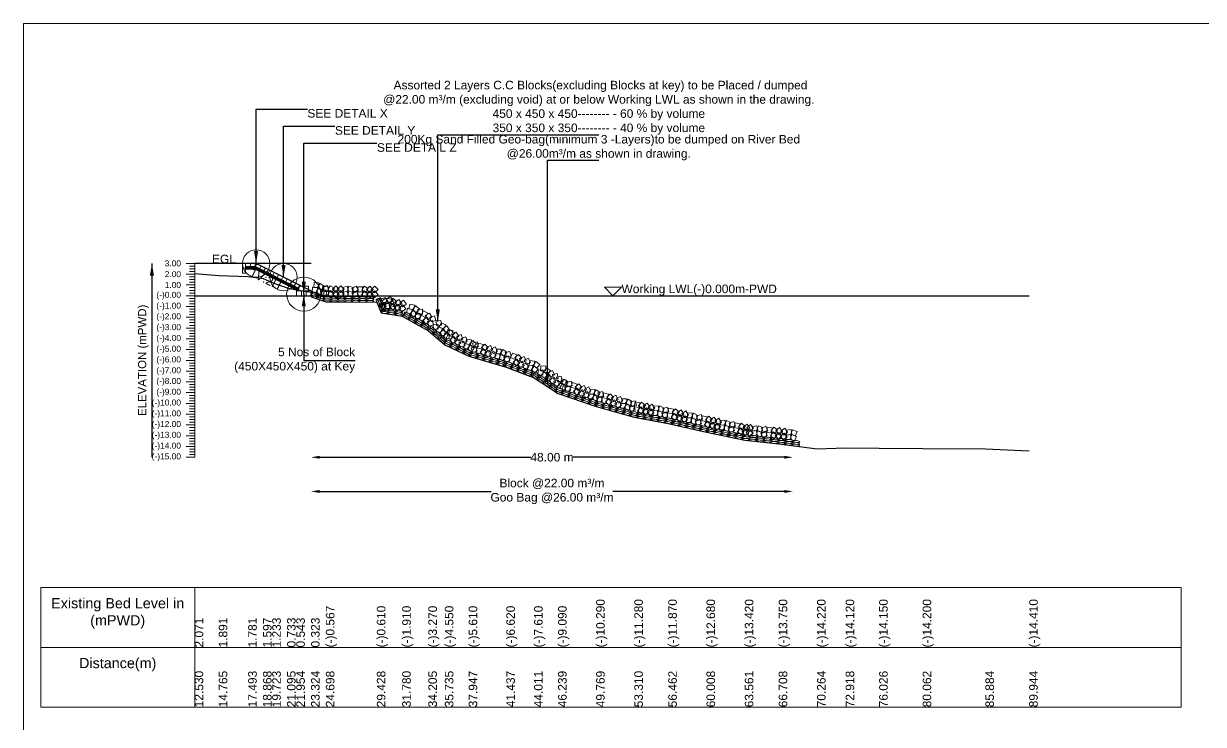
# Model space of a CAD drawing. Header units: inches. Extents: x 66615 to 414904, y -29123 to 90068.
# Drawn here: x 309561 to 316456, y 28355 to 32455 of the extents above; entities that cross this region are included whole.
import ezdxf

# ---------------------------------------------------------------- set-up
doc = ezdxf.new("R2010")
doc.units = ezdxf.units.IN
doc.header["$LTSCALE"] = 7
doc.header["$MEASUREMENT"] = 0
doc.header["$PDMODE"] = 3
for name, color, linetype, lineweight in [('Cross section Data Border', 7, 'Continuous', 9), ('Cross Section Labels', 7, 'Continuous', 9), ('Existing_Bed_Level for Xsection', 7, 'Continuous', 25), ('Long Section Labels', 7, 'Continuous', 9)]:
    doc.layers.add(name, color=color, linetype=linetype, lineweight=lineweight)
doc.styles.get("Standard").update_dxf_attribs({"font": 'arial.ttf'})
doc.dimstyles.new('Appron Lebeling Style', dxfattribs={"dimtxt": 50, "dimasz": 50, "dimexe": 0.18, "dimexo": 0.0625, "dimgap": 0.09, "dimtad": 0, "dimtih": 1, "dimtoh": 1, "dimdec": 4, "dimzin": 0, "dimdsep": 46, "dimtxsty": 'Standard', "dimcen": 0.09, "dimse1": 1, "dimse2": 1, "dimadec": 0, "dimazin": 0, "dimtfac": 1, "dimtdec": 4, "dimtofl": 0, "dimtmove": 0, "dimatfit": 3, "dimfxl": 1, "dimtolj": 1, "dimtzin": 0, "dimarcsym": 0})
doc.dimstyles.get("Standard").update_dxf_attribs({"dimtxt": 0.18, "dimasz": 0.18, "dimexe": 0.18, "dimexo": 0.0625, "dimgap": 0.09, "dimtad": 0, "dimtih": 1, "dimtoh": 1, "dimdec": 4, "dimzin": 0, "dimdsep": 46, "dimtxsty": 'Standard', "dimcen": 0.09, "dimadec": 0, "dimazin": 0, "dimtfac": 1, "dimtdec": 4, "dimtofl": 0, "dimtmove": 0, "dimatfit": 3, "dimfxl": 1, "dimtolj": 1, "dimtzin": 0, "dimarcsym": 0})

# ---------------------------------------------------------------- blocks, each defined once
blk = doc.blocks.new('*D23')
at = {"layer": 'Cross Section Labels', "color": 0, "lineweight": -2, "transparency": 16777216}
for p, q in [((311290.9, 29917.7), (312525.7, 29917.7)), ((314007.6, 29917.7), (312772.8, 29917.7))]:
    blk.add_line(p, q, dxfattribs=at)
at = {"layer": 'Cross Section Labels', "color": 0, "transparency": 16777216}
for points in [[(311290.9, 29926), (311290.9, 29909.4), (311240.9, 29917.7)], [(314007.6, 29926), (314007.6, 29909.4), (314057.6, 29917.7)]]:
    blk.add_solid(points, dxfattribs=at)
at = {"layer": 'Defpoints', "color": 0, "transparency": 16777216}
for p in [(311240.9, 30862.7), (314057.6, 29985.4), (314057.6, 29917.7)]:
    blk.add_point(p, dxfattribs=at)
at = {"layer": 'Cross Section Labels', "color": 0, "transparency": 16777216, "insert": (312649.2, 29917.7), "char_height": 50, "attachment_point": 5}
blk.add_mtext('\\A1;48.00 m', dxfattribs=at)
blk = doc.blocks.new('*D24')
at = {"layer": 'Cross Section Labels', "color": 0, "lineweight": -2, "transparency": 16777216}
for p, q in [((311290.9, 29717.7), (312293.6, 29717.7)), ((314007.6, 29717.7), (313004.9, 29717.7))]:
    blk.add_line(p, q, dxfattribs=at)
at = {"layer": 'Cross Section Labels', "color": 0, "transparency": 16777216}
for points in [[(311290.9, 29726), (311290.9, 29709.4), (311240.9, 29717.7)], [(314007.6, 29726), (314007.6, 29709.4), (314057.6, 29717.7)]]:
    blk.add_solid(points, dxfattribs=at)
at = {"layer": 'Defpoints', "color": 0, "transparency": 16777216}
for p in [(311240.9, 30862.7), (314057.6, 29985.4), (314057.6, 29717.7)]:
    blk.add_point(p, dxfattribs=at)
at = {"layer": 'Cross Section Labels', "color": 0, "transparency": 16777216, "insert": (312649.2, 29717.7), "char_height": 50, "attachment_point": 5}
blk.add_mtext('\\A1;Block @22.00 m³/m ^JGoo Bag @26.00 m³/m ', dxfattribs=at)

msp = doc.modelspace()

# ---------------------------------------------------------------- linework, layer by layer
at = {"layer": 'Cross section Data Border'}
msp.add_lwpolyline([(309660.9187, 29154.87399), (316325.30645, 29154.87399), (316325.30645, 28454.87399), (309660.9187, 28454.87399)], close=True, dxfattribs=at)
for points in [[(310560.9187, 29154.87399), (310560.9187, 28454.87399)], [(309660.9187, 28804.87399), (316325.30645, 28804.87399)]]:
    msp.add_lwpolyline(points, dxfattribs=at)
at = {"layer": 'Cross Section Labels'}
for points in [[(309560.9187, 32454.87399), (319560.9187, 32454.87399), (319560.9187, 25383.87399), (309560.9187, 25383.87399)], [(313005.33084, 30862.70399), (313055.33084, 30912.70399), (312955.33084, 30912.70399)]]:
    msp.add_lwpolyline(points, close=True, dxfattribs=at)
for centre, radius in [((310919.63084, 31051.70399), 80), ((311080.28084, 30971.37899), 80), ((311198.40584, 30872.15399), 100)]:
    msp.add_circle(centre, radius, dxfattribs=at)
at = {"layer": 'Existing_Bed_Level for Xsection'}
for points in [[(311240.93084, 31051.70399), (310560.9187, 31051.70399)], [(311297.63084, 30862.70399), (310923.62149, 31049.70867), (310919.63084, 31051.70399), (310915.16916, 31051.70399), (310858.46916, 31051.70399)], [(310858.46916, 31032.80399), (310915.16916, 31032.80399), (311170.05584, 30905.36065)], [(310560.9187, 30993.17699), (310701.71482, 30981.83699), (310873.58087, 30974.90699), (310960.21258, 30963.31499), (311014.08519, 30940.38299), (311100.51742, 30908.88299), (311154.66436, 30896.91299), (311240.93084, 30883.05299), (311240.93084, 30855.96299), (311327.51618, 30826.98299), (311625.48727, 30824.27399), (311651.00163, 30761.90399), (311773.70228, 30742.37399), (311926.46252, 30656.69399), (312022.84458, 30576.05399), (312162.21287, 30509.27399), (312382.04298, 30445.64399), (312544.24678, 30383.27399), (312684.55722, 30290.03399), (312907.00748, 30214.43399), (313130.0869, 30152.06399), (313328.6607, 30114.89399), (313552.05593, 30063.86399), (313775.8736, 30017.24399), (313974.15514, 29996.45399), (314198.14965, 29966.84399), (314365.34996, 29973.14399), (314561.18857, 29971.25399), (314815.46693, 29968.10399), (315182.20042, 29966.84399), (315438.02988, 29954.87399)], [(310858.46916, 31026.50399), (310913.68193, 31026.50399), (311170.05584, 30898.31704)], [(310858.46916, 31020.20399), (310912.1947, 31020.20399), (311170.05584, 30891.27342)], [(310560.9187, 30862.70399), (315438.02988, 30862.70399)]]:
    msp.add_lwpolyline(points, dxfattribs=at)
at = {"layer": 'Long Section Labels'}
for points in [[(310560.9187, 31051.70399), (310510.9187, 31051.70399)], [(310560.9187, 31035.95399), (310530.9187, 31035.95399)], [(310560.9187, 29917.70399), (310560.9187, 29980.70399), (310560.9187, 30043.70399), (310560.9187, 30106.70399), (310560.9187, 30169.70399), (310560.9187, 30232.70399), (310560.9187, 30295.70399), (310560.9187, 30358.70399), (310560.9187, 30421.70399), (310560.9187, 30484.70399), (310560.9187, 30547.70399), (310560.9187, 30610.70399), (310560.9187, 30673.70399), (310560.9187, 30736.70399), (310560.9187, 30799.70399), (310560.9187, 30862.70399), (310560.9187, 30925.70399), (310560.9187, 30988.70399), (310560.9187, 31051.70399)], [(310560.9187, 30988.70399), (310510.9187, 30988.70399)], [(310560.9187, 31020.20399), (310530.9187, 31020.20399)], [(310560.9187, 31004.45399), (310530.9187, 31004.45399)], [(310560.9187, 30972.95399), (310530.9187, 30972.95399)], [(310560.9187, 30925.70399), (310510.9187, 30925.70399)], [(310560.9187, 30957.20399), (310530.9187, 30957.20399)], [(310560.9187, 30941.45399), (310530.9187, 30941.45399)], [(310560.9187, 30909.95399), (310530.9187, 30909.95399)], [(310560.9187, 30894.20399), (310530.9187, 30894.20399)], [(310560.9187, 30862.70399), (310510.9187, 30862.70399)], [(310560.9187, 30878.45399), (310530.9187, 30878.45399)], [(310560.9187, 30846.95399), (310530.9187, 30846.95399)], [(310560.9187, 30831.20399), (310530.9187, 30831.20399)], [(310560.9187, 30799.70399), (310510.9187, 30799.70399)], [(310560.9187, 30815.45399), (310530.9187, 30815.45399)], [(310560.9187, 30783.95399), (310530.9187, 30783.95399)], [(310560.9187, 30768.20399), (310530.9187, 30768.20399)], [(310560.9187, 30736.70399), (310510.9187, 30736.70399)], [(310560.9187, 30752.45399), (310530.9187, 30752.45399)], [(310560.9187, 30720.95399), (310530.9187, 30720.95399)], [(310560.9187, 30705.20399), (310530.9187, 30705.20399)], [(310560.9187, 30689.45399), (310530.9187, 30689.45399)], [(310560.9187, 30673.70399), (310510.9187, 30673.70399)], [(310560.9187, 30657.95399), (310530.9187, 30657.95399)], [(310560.9187, 30642.20399), (310530.9187, 30642.20399)], [(310560.9187, 30626.45399), (310530.9187, 30626.45399)], [(310560.9187, 30610.70399), (310510.9187, 30610.70399)], [(310560.9187, 30547.70399), (310510.9187, 30547.70399)], [(310560.9187, 30594.95399), (310530.9187, 30594.95399)], [(310560.9187, 30579.20399), (310530.9187, 30579.20399)], [(310560.9187, 30563.45399), (310530.9187, 30563.45399)], [(310560.9187, 30484.70399), (310510.9187, 30484.70399)], [(310560.9187, 30531.95399), (310530.9187, 30531.95399)], [(310560.9187, 30516.20399), (310530.9187, 30516.20399)], [(310560.9187, 30500.45399), (310530.9187, 30500.45399)], [(310560.9187, 30421.70399), (310510.9187, 30421.70399)], [(310560.9187, 30468.95399), (310530.9187, 30468.95399)], [(310560.9187, 30453.20399), (310530.9187, 30453.20399)], [(310560.9187, 30437.45399), (310530.9187, 30437.45399)], [(310560.9187, 30358.70399), (310510.9187, 30358.70399)], [(310560.9187, 30405.95399), (310530.9187, 30405.95399)], [(310560.9187, 30390.20399), (310530.9187, 30390.20399)], [(310560.9187, 30374.45399), (310530.9187, 30374.45399)], [(310560.9187, 30342.95399), (310530.9187, 30342.95399)], [(310560.9187, 30295.70399), (310510.9187, 30295.70399)], [(310560.9187, 30327.20399), (310530.9187, 30327.20399)], [(310560.9187, 30311.45399), (310530.9187, 30311.45399)], [(310560.9187, 30279.95399), (310530.9187, 30279.95399)], [(310560.9187, 30232.70399), (310510.9187, 30232.70399)], [(310560.9187, 30264.20399), (310530.9187, 30264.20399)], [(310560.9187, 30248.45399), (310530.9187, 30248.45399)], [(310560.9187, 30216.95399), (310530.9187, 30216.95399)], [(310560.9187, 30169.70399), (310510.9187, 30169.70399)], [(310560.9187, 30201.20399), (310530.9187, 30201.20399)], [(310560.9187, 30185.45399), (310530.9187, 30185.45399)], [(310560.9187, 30153.95399), (310530.9187, 30153.95399)], [(310560.9187, 30138.20399), (310530.9187, 30138.20399)], [(310560.9187, 30106.70399), (310510.9187, 30106.70399)], [(310560.9187, 30122.45399), (310530.9187, 30122.45399)], [(310560.9187, 30090.95399), (310530.9187, 30090.95399)], [(310560.9187, 30075.20399), (310530.9187, 30075.20399)], [(310560.9187, 30043.70399), (310510.9187, 30043.70399)], [(310560.9187, 30059.45399), (310530.9187, 30059.45399)], [(310560.9187, 30027.95399), (310530.9187, 30027.95399)], [(310560.9187, 30012.20399), (310530.9187, 30012.20399)], [(310560.9187, 29996.45399), (310530.9187, 29996.45399)], [(310560.9187, 29980.70399), (310510.9187, 29980.70399)], [(310560.9187, 29964.95399), (310530.9187, 29964.95399)], [(310560.9187, 29949.20399), (310530.9187, 29949.20399)], [(310560.9187, 29933.45399), (310530.9187, 29933.45399)], [(310560.9187, 29917.70399), (310510.9187, 29917.70399)]]:
    msp.add_lwpolyline(points, dxfattribs=at)
for points in [[(310858.46916, 31051.70399), (310839.56916, 31051.70399), (310839.56916, 31023.35399), (310858.46916, 31023.35399)], [(310886.81916, 31051.70399), (310858.46916, 31051.70399), (310858.46916, 31032.80399), (310886.81916, 31032.80399)], [(310915.16916, 31051.70399), (310886.81916, 31051.70399), (310886.81916, 31032.80399), (310915.16916, 31032.80399)], [(310948.9785, 31037.03016), (310923.62149, 31049.70867), (310915.16916, 31032.80399), (310940.52617, 31020.12549)], [(310974.33551, 31024.35166), (310948.9785, 31037.03016), (310940.52617, 31020.12549), (310965.88318, 31007.44698)], [(310858.46916, 31023.35399), (310839.56916, 31023.35399), (310839.56916, 30995.00399), (310858.46916, 30995.00399)], [(310999.69252, 31011.67315), (310974.33551, 31024.35166), (310965.88318, 31007.44698), (310991.24019, 30994.76848)], [(311025.04954, 30998.99465), (310999.69252, 31011.67315), (310991.24019, 30994.76848), (311016.5972, 30982.08997)], [(311050.40655, 30986.31614), (311025.04954, 30998.99465), (311016.5972, 30982.08997), (311041.95421, 30969.41147)], [(311075.76356, 30973.63763), (311050.40655, 30986.31614), (311041.95421, 30969.41147), (311067.31122, 30956.73296)], [(311101.12057, 30960.95913), (311075.76356, 30973.63763), (311067.31122, 30956.73296), (311092.66823, 30944.05446)], [(311126.47758, 30948.28062), (311101.12057, 30960.95913), (311092.66823, 30944.05446), (311118.02524, 30931.37595)], [(311151.83459, 30935.60212), (311126.47758, 30948.28062), (311118.02524, 30931.37595), (311143.38225, 30918.69744)], [(311177.1916, 30922.92361), (311151.83459, 30935.60212), (311143.38225, 30918.69744), (311168.73926, 30906.01894)], [(311184.23084, 30891.05399), (311155.88084, 30891.05399), (311155.88084, 30862.70399), (311184.23084, 30862.70399)], [(311198.40584, 30919.40399), (311170.05584, 30919.40399), (311170.05584, 30891.05399), (311198.40584, 30891.05399)], [(311212.58084, 30891.05399), (311184.23084, 30891.05399), (311184.23084, 30862.70399), (311212.58084, 30862.70399)], [(311226.75584, 30919.40399), (311198.40584, 30919.40399), (311198.40584, 30891.05399), (311226.75584, 30891.05399)], [(311240.93084, 30891.05399), (311212.58084, 30891.05399), (311212.58084, 30862.70399), (311240.93084, 30862.70399)], [(311277.68983, 30910.79907), (311249.39252, 30912.52675), (311247.66484, 30884.22944), (311275.96215, 30882.50176)], [(311286.68791, 30937.68321), (311258.3906, 30939.41089), (311256.66292, 30911.11358), (311284.96023, 30909.3859)], [(311309.20668, 30892.50703), (311285.57061, 30908.16138), (311269.91626, 30884.52531), (311293.55233, 30868.87096)], [(311318.20477, 30919.39117), (311294.5687, 30935.04552), (311278.91435, 30911.40945), (311302.55042, 30895.7551)], [(311327.52156, 30896.2269), (311299.7368, 30890.59404), (311305.36966, 30862.80927), (311333.15443, 30868.44213)], [(311336.51965, 30923.11104), (311308.73488, 30917.47818), (311314.36774, 30889.69341), (311342.15251, 30895.32627)], [(311343.67569, 30915.66975), (311315.32686, 30915.92748), (311315.06913, 30887.57866), (311343.41796, 30887.32092)], [(311376.87028, 30878.04142), (311352.43973, 30892.42442), (311338.05673, 30867.99386), (311362.48729, 30853.61087)], [(311377.12801, 30906.39025), (311352.69746, 30920.77324), (311338.31447, 30896.34269), (311362.74502, 30881.9597)], [(311386.00256, 30892.80548), (311365.76676, 30872.95013), (311385.62211, 30852.71433), (311405.85791, 30872.56968)], [(311386.2603, 30921.15431), (311366.02449, 30901.29896), (311385.87984, 30881.06316), (311406.11564, 30900.91851)], [(311434.20688, 30872.32791), (311414.33543, 30892.5479), (311394.11545, 30872.67644), (311413.9869, 30852.45646)], [(311434.46462, 30900.67674), (311414.59316, 30920.89672), (311394.37318, 30901.02527), (311414.24463, 30880.80528)], [(311452.94491, 30917.86423), (311425.49677, 30910.77046), (311432.59054, 30883.32231), (311460.03869, 30890.41608)], [(311488.5697, 30910.19703), (311461.25506, 30917.78868), (311453.66341, 30890.47404), (311480.97805, 30882.8824)], [(311504.58345, 30891.0412), (311479.89542, 30877.10477), (311493.83185, 30852.41675), (311518.51988, 30866.35318)], [(311504.84118, 30919.39003), (311480.15316, 30905.4536), (311494.08959, 30880.76558), (311518.77761, 30894.70201)], [(311542.11749, 30913.86562), (311513.76866, 30914.12335), (311513.51093, 30885.77452), (311541.85976, 30885.51679)], [(311575.56981, 30904.58612), (311551.13926, 30918.96911), (311536.75627, 30894.53856), (311561.18682, 30880.15557)], [(311584.44436, 30891.00135), (311564.20856, 30871.146), (311584.06391, 30850.9102), (311604.29971, 30870.76555)], [(311584.70209, 30919.35018), (311564.46629, 30899.49483), (311584.32164, 30879.25903), (311604.55744, 30899.11438)], [(311632.90642, 30898.87261), (311613.03496, 30919.09259), (311592.81498, 30899.22114), (311612.68643, 30879.00115)], [(311343.41796, 30887.32092), (311315.06913, 30887.57866), (311314.8114, 30859.22983), (311343.16023, 30858.97209)], [(311452.68718, 30889.5154), (311425.23903, 30882.42163), (311432.3328, 30854.97348), (311459.78095, 30862.06725)], [(311488.31196, 30881.8482), (311460.99733, 30889.43985), (311453.40568, 30862.12521), (311480.72032, 30854.53357)], [(311541.85976, 30885.51679), (311513.51093, 30885.77452), (311513.2532, 30857.4257), (311541.60203, 30857.16796)], [(311575.31208, 30876.23729), (311550.88153, 30890.62028), (311536.49853, 30866.18973), (311560.92909, 30851.80674)], [(311632.64868, 30870.52378), (311612.77723, 30890.74376), (311592.55724, 30870.87231), (311612.4287, 30850.65232)], [(311670.76194, 30825.25068), (311644.28111, 30815.12703), (311654.40476, 30788.6462), (311680.88559, 30798.76985)], [(311675.21825, 30853.24825), (311648.73742, 30843.1246), (311658.86107, 30816.64377), (311685.3419, 30826.76742)], [(311693.90482, 30825.18225), (311676.74079, 30847.74591), (311654.17713, 30830.58188), (311671.34116, 30808.01822)], [(311711.26417, 30842.26032), (311683.2666, 30846.71664), (311678.81029, 30818.71907), (311706.80786, 30814.26276)], [(311720.14417, 30835.91626), (311702.98014, 30858.47992), (311680.41648, 30841.31589), (311697.58051, 30818.75224)], [(311726.8621, 30800.10034), (311723.29073, 30828.22449), (311695.16658, 30824.65312), (311698.73795, 30796.52897)], [(311742.9718, 30828.12551), (311720.94267, 30845.97039), (311703.09779, 30823.94125), (311725.12693, 30806.09638)], [(311754.19134, 30841.37308), (311731.23635, 30824.73604), (311747.87339, 30801.78106), (311770.82838, 30818.4181)], [(311798.82845, 30813.97755), (311782.17314, 30836.91928), (311759.23141, 30820.26396), (311775.88673, 30797.32224)], [(311700.62275, 30789.36633), (311697.05138, 30817.49048), (311668.92723, 30813.91911), (311672.4986, 30785.79496)], [(311706.80786, 30814.26276), (311678.81029, 30818.71907), (311674.35398, 30790.7215), (311702.35154, 30786.26519)], [(311738.51549, 30800.12795), (311716.48635, 30817.97282), (311698.64148, 30795.94369), (311720.67061, 30778.09881)], [(311749.73502, 30813.37552), (311726.78004, 30796.73848), (311743.41708, 30773.78349), (311766.37206, 30790.42053)], [(311794.37214, 30785.97999), (311777.71682, 30808.92171), (311754.7751, 30792.2664), (311771.43041, 30769.32467)], [(311832.65435, 30782.30753), (311805.17978, 30789.29828), (311798.18903, 30761.82371), (311825.6636, 30754.83296)], [(311846.5228, 30807.03381), (311819.04823, 30814.02456), (311812.05748, 30786.54999), (311839.53205, 30779.55924)], [(311860.19294, 30758.44256), (311839.90258, 30778.24215), (311820.10299, 30757.95179), (311840.39335, 30738.1522)], [(311874.06139, 30783.16883), (311853.77103, 30802.96843), (311833.97144, 30782.67807), (311854.26179, 30762.87847)], [(311878.88038, 30758.6706), (311850.53237, 30758.33487), (311850.8681, 30729.98685), (311879.21611, 30730.32259)], [(311892.74882, 30783.39688), (311864.40081, 30783.06114), (311864.73655, 30754.71313), (311893.08456, 30755.04886)], [(311922.76632, 30760.61547), (311898.04005, 30774.48392), (311884.1716, 30749.75764), (311908.89788, 30735.88919)], [(311947.62466, 30736.38264), (311933.13071, 30760.74753), (311908.76582, 30746.25358), (311923.25977, 30721.88869)], [(311908.89788, 30735.88919), (311884.1716, 30749.75764), (311870.30315, 30725.03137), (311895.02943, 30711.16292)], [(311933.75621, 30711.65636), (311919.26226, 30736.02125), (311894.89737, 30721.5273), (311909.39132, 30697.16241)], [(311948.8665, 30720.2036), (311921.57285, 30712.53682), (311929.23963, 30685.24317), (311956.53327, 30692.90995)], [(311962.73494, 30744.92987), (311935.4413, 30737.26309), (311943.10808, 30709.96945), (311970.40172, 30717.63623)], [(311984.45199, 30668.56097), (311981.92957, 30696.79853), (311953.69201, 30694.27611), (311956.21443, 30666.03855)], [(312002.644, 30690.30432), (312000.12159, 30718.54188), (311971.88402, 30716.01946), (311974.40644, 30687.7819)], [(312027.8337, 30691.85684), (312002.12041, 30703.79622), (311990.18102, 30678.08292), (312015.89432, 30666.14354)], [(312050.49689, 30663.32105), (312034.20752, 30686.52405), (312011.00453, 30670.23468), (312027.2939, 30647.03168)], [(312009.64169, 30670.11349), (311983.92839, 30682.05287), (311971.98901, 30656.33957), (311997.70231, 30644.40019)], [(312032.30488, 30641.5777), (312016.01551, 30664.7807), (311992.81252, 30648.49133), (312009.10189, 30625.28834)], [(312050.71363, 30638.3543), (312022.79026, 30643.25409), (312017.89047, 30615.33072), (312045.81384, 30610.43093)], [(312065.86263, 30622.50593), (312040.2961, 30634.75644), (312028.04559, 30609.18991), (312053.61212, 30596.9394)], [(312068.90564, 30660.09764), (312040.98227, 30664.99743), (312036.08248, 30637.07407), (312064.00585, 30632.17427)], [(312078.11314, 30648.07246), (312052.54661, 30660.32297), (312040.2961, 30634.75644), (312065.86263, 30622.50593)], [(312092.22711, 30599.92095), (312076.19709, 30623.30388), (312052.81417, 30607.27387), (312068.84418, 30583.89094)], [(312104.47762, 30625.48749), (312088.44761, 30648.87041), (312065.06468, 30632.8404), (312081.09469, 30609.45747)], [(312119.0073, 30634.98825), (312092.26286, 30625.58305), (312101.66806, 30598.83861), (312128.4125, 30608.24381)], [(312153.98592, 30596.0077), (312144.55943, 30622.74463), (312117.8225, 30613.31814), (312127.24899, 30586.5812)], [(312106.75679, 30609.42172), (312080.01235, 30600.01652), (312089.41755, 30573.27208), (312116.16198, 30582.67728)], [(312141.73541, 30570.44117), (312132.30892, 30597.1781), (312105.57198, 30587.75161), (312114.99848, 30561.01467)], [(312165.75897, 30578.17422), (312137.89188, 30583.38461), (312132.68149, 30555.51753), (312160.54858, 30550.30714)], [(312178.00948, 30603.74075), (312150.14239, 30608.95114), (312144.932, 30581.08406), (312172.79909, 30575.87367)], [(312194.77452, 30556.12861), (312173.25351, 30574.58312), (312154.799, 30553.06212), (312176.32001, 30534.60761)], [(312207.02503, 30581.69514), (312185.50402, 30600.14965), (312167.04951, 30578.62865), (312188.57052, 30560.17414)], [(312204.77776, 30565.31431), (312177.24876, 30558.54104), (312184.02203, 30531.01205), (312211.55102, 30537.78532)], [(312212.66013, 30592.54647), (312185.13114, 30585.77321), (312191.9044, 30558.24422), (312219.43339, 30565.01748)], [(312239.18932, 30549.95571), (312211.95716, 30557.83808), (312204.07479, 30530.60591), (312231.30695, 30522.72354)], [(312247.07169, 30577.18787), (312219.83953, 30585.07024), (312211.95716, 30557.83808), (312239.18932, 30549.95571)], [(312268.90694, 30532.01051), (312249.25215, 30552.44116), (312228.8215, 30532.78637), (312248.47629, 30512.35571)], [(312276.78931, 30559.24267), (312257.13452, 30579.67333), (312236.70387, 30560.01853), (312256.35866, 30539.58788)], [(312289.5601, 30571.00206), (312264.72493, 30557.32958), (312278.39741, 30532.4944), (312303.23258, 30546.16689)], [(312330.46918, 30538.29985), (312316.77693, 30563.12412), (312291.95265, 30549.43187), (312305.64491, 30524.60759)], [(312352.89527, 30549.87577), (312324.55079, 30550.43567), (312323.9909, 30522.0912), (312352.33537, 30521.5313)], [(312385.13927, 30532.89829), (312360.87807, 30547.56514), (312346.21122, 30523.30394), (312370.47242, 30508.63709)], [(312281.67773, 30543.76989), (312256.84256, 30530.09741), (312270.51504, 30505.26224), (312295.35021, 30518.93472)], [(312322.58681, 30511.06768), (312308.89456, 30535.89196), (312284.07028, 30522.19971), (312297.76254, 30497.37543)], [(312345.01289, 30522.64361), (312316.66842, 30523.20351), (312316.10853, 30494.85904), (312344.453, 30494.29914)], [(312377.2569, 30505.66612), (312352.9957, 30520.33298), (312338.32884, 30496.07178), (312362.59005, 30481.40492)], [(312395.4029, 30510.13771), (312367.87391, 30503.36444), (312374.64717, 30475.83545), (312402.17616, 30482.60872)], [(312403.28527, 30537.36987), (312375.75628, 30530.59661), (312382.52954, 30503.06762), (312410.05854, 30509.84088)], [(312433.82857, 30490.52859), (312407.36734, 30500.70336), (312397.19257, 30474.24213), (312423.6538, 30464.06736)], [(312444.00334, 30516.98981), (312417.54212, 30527.16459), (312407.36734, 30500.70336), (312433.82857, 30490.52859)], [(312461.90852, 30470.11577), (312444.06662, 30492.14731), (312422.03507, 30474.30541), (312439.87698, 30452.27386)], [(312472.08329, 30496.57699), (312454.24139, 30518.60854), (312432.20985, 30500.76664), (312450.05175, 30478.73509)], [(312475.63512, 30480.74386), (312449.72498, 30469.23792), (312461.23092, 30443.32777), (312487.14107, 30454.83372)], [(312485.8099, 30507.20509), (312459.89975, 30495.69914), (312471.4057, 30469.789), (312497.31584, 30481.29494)], [(312523.7828, 30471.13507), (312512.25622, 30497.03605), (312486.35525, 30485.50947), (312497.88182, 30459.60849)], [(312547.11393, 30480.75743), (312518.92032, 30483.73118), (312515.94657, 30455.53757), (312544.14018, 30452.56382)], [(312577.79355, 30461.09346), (312554.87074, 30477.7748), (312538.1894, 30454.85199), (312561.11221, 30438.17065)], [(312513.60803, 30444.67384), (312502.08145, 30470.57482), (312476.18048, 30459.04824), (312487.70705, 30433.14727)], [(312536.93915, 30454.2962), (312508.74555, 30457.26995), (312505.7718, 30429.07634), (312533.9654, 30426.10259)], [(312567.61878, 30434.63223), (312544.69597, 30451.31358), (312528.01463, 30428.39077), (312550.93744, 30411.70942)], [(312596.88933, 30427.13362), (312568.59651, 30428.93319), (312566.79694, 30400.64036), (312595.08977, 30398.8408)], [(312612.58008, 30450.74555), (312584.28725, 30452.54511), (312582.48769, 30424.25229), (312610.78051, 30422.45272)], [(312625.1064, 30402.15683), (312601.49447, 30417.84758), (312585.80372, 30394.23566), (312609.41565, 30378.54491)], [(312640.79714, 30425.76876), (312617.18522, 30441.4595), (312601.49447, 30417.84758), (312625.1064, 30402.15683)], [(312663.76041, 30399.7331), (312651.14205, 30425.1201), (312625.75505, 30412.50174), (312638.37341, 30387.11475)], [(312648.06966, 30376.12118), (312635.4513, 30401.50817), (312610.06431, 30388.88982), (312622.68266, 30363.50282)], [(312663.78059, 30383.50648), (312635.98717, 30377.91643), (312641.57723, 30350.12302), (312669.37064, 30355.71307)], [(312679.47134, 30407.11841), (312651.67792, 30401.52835), (312657.26797, 30373.73494), (312685.06139, 30379.32499)], [(312692.9914, 30340.03562), (312687.37922, 30367.82457), (312659.59026, 30362.21239), (312665.20245, 30334.42343)], [(312708.68215, 30363.64754), (312703.06996, 30391.43649), (312675.28101, 30385.82431), (312680.89319, 30358.03536)], [(312717.85762, 30344.34863), (312690.98738, 30353.38812), (312681.94789, 30326.51788), (312708.81813, 30317.47839)], [(312734.27333, 30332.62653), (312710.70993, 30348.39006), (312694.9464, 30324.82667), (312718.50979, 30309.06314)], [(312733.54837, 30367.96056), (312706.67813, 30377.00005), (312697.63863, 30350.1298), (312724.50888, 30341.09031)], [(312743.39569, 30359.46876), (312719.8323, 30375.23229), (312704.06876, 30351.66889), (312727.63216, 30335.90536)], [(312761.72759, 30363.10386), (312733.91705, 30357.5996), (312739.42132, 30329.78907), (312767.23185, 30335.29333)], [(312795.39897, 30346.18403), (312768.55674, 30355.30639), (312759.43438, 30328.46417), (312786.27661, 30319.3418)], [(312824.26277, 30326.89549), (312805.56514, 30348.20561), (312784.25502, 30329.50798), (312802.95265, 30308.19786)], [(312752.60522, 30336.26163), (312724.79469, 30330.75737), (312730.29895, 30302.94684), (312758.10948, 30308.4511)], [(312786.27661, 30319.3418), (312759.43438, 30328.46417), (312750.31202, 30301.62194), (312777.15424, 30292.49958)], [(312815.14041, 30300.05327), (312796.44278, 30321.36338), (312775.13266, 30302.66576), (312793.83029, 30281.35564)], [(312828.4368, 30311.2149), (312803.00101, 30298.69519), (312815.52072, 30273.2594), (312840.95651, 30285.77911)], [(312837.55916, 30338.05712), (312812.12337, 30325.53741), (312824.64308, 30300.10162), (312850.07887, 30312.62133)], [(312867.80387, 30276.67186), (312855.26391, 30302.09767), (312829.8381, 30289.55771), (312842.37806, 30264.1319)], [(312876.92623, 30303.51408), (312864.38627, 30328.93989), (312838.96046, 30316.39993), (312851.50042, 30290.97412)], [(312890.737, 30287.20764), (312862.44799, 30289.06621), (312860.58941, 30260.7772), (312888.87843, 30258.91863)], [(312899.85936, 30314.04986), (312871.57035, 30315.90844), (312869.71178, 30287.61942), (312898.00079, 30285.76085)], [(312922.16889, 30268.76999), (312898.6055, 30284.53352), (312882.84197, 30260.97013), (312906.40536, 30245.20659)], [(312931.29126, 30295.61221), (312907.72786, 30311.37574), (312891.96433, 30287.81235), (312915.52772, 30272.04882)], [(312937.26454, 30274.15803), (312909.7985, 30267.13383), (312916.8227, 30239.66779), (312944.28873, 30246.69199)], [(312944.89808, 30301.46098), (312917.43204, 30294.43679), (312924.45624, 30266.97075), (312951.92227, 30273.99495)], [(312979.44837, 30286.41704), (312952.14541, 30294.05058), (312944.51187, 30266.74762), (312971.81483, 30259.11408)], [(313009.3285, 30268.74378), (312989.48809, 30288.99422), (312969.23765, 30269.1538), (312989.07806, 30248.90336)], [(313021.99145, 30280.61921), (312997.28208, 30266.72066), (313011.18062, 30242.01129), (313035.88999, 30255.90984)], [(313063.19725, 30248.29167), (313049.27903, 30272.98997), (313024.58074, 30259.07175), (313038.49895, 30234.37346)], [(312971.81483, 30259.11408), (312944.51187, 30266.74762), (312936.87833, 30239.44466), (312964.18129, 30231.81112)], [(313001.69497, 30241.44082), (312981.85455, 30261.69126), (312961.60411, 30241.85084), (312981.44452, 30221.6004)], [(313014.35791, 30253.31625), (312989.64854, 30239.41771), (313003.54708, 30214.70833), (313028.25645, 30228.60688)], [(313055.56371, 30220.98871), (313041.64549, 30245.68701), (313016.9472, 30231.76879), (313030.86541, 30207.0705)], [(313077.88322, 30232.7688), (313049.53482, 30233.07002), (313049.2336, 30204.72162), (313077.582, 30204.4204)], [(313085.51676, 30260.07176), (313057.16836, 30260.37298), (313056.86714, 30232.02458), (313085.21554, 30231.72336)], [(313110.28081, 30216.08626), (313085.88678, 30230.53111), (313071.44193, 30206.13708), (313095.83596, 30191.69223)], [(313117.91435, 30243.38922), (313093.52032, 30257.83407), (313079.07547, 30233.44004), (313103.4695, 30218.99519)], [(313128.38525, 30220.72325), (313100.91922, 30213.69905), (313107.94341, 30186.23302), (313135.40945, 30193.25721)], [(313136.01879, 30248.02621), (313108.55276, 30241.00201), (313115.57695, 30213.53598), (313143.04299, 30220.56017)], [(313158.11991, 30208.34707), (313130.2539, 30213.56317), (313125.0378, 30185.69715), (313152.90382, 30180.48106)], [(313163.33601, 30236.21309), (313135.46999, 30241.42918), (313130.2539, 30213.56317), (313158.11991, 30208.34707)], [(313189.4314, 30193.35516), (313167.89573, 30211.79255), (313149.45834, 30190.25687), (313170.99402, 30171.81949)], [(313194.6475, 30221.22118), (313173.11182, 30239.65856), (313154.67444, 30218.12289), (313176.21011, 30199.6855)], [(313201.00707, 30206.2927), (313177.60811, 30190.2861), (313193.61471, 30166.88714), (313217.01367, 30182.89374)], [(313206.22317, 30234.15872), (313182.82421, 30218.15212), (313198.8308, 30194.75316), (313222.22976, 30210.75976)], [(313250.09872, 30205.55935), (313234.07349, 30228.94556), (313210.68728, 30212.92033), (313226.71251, 30189.53413)], [(313271.30228, 30219.24658), (313243.03619, 30217.06701), (313245.21575, 30188.80092), (313273.48185, 30190.98048)], [(313305.03492, 30205.46179), (313279.47089, 30217.71754), (313267.21515, 30192.15351), (313292.77917, 30179.89777)], [(313322.66437, 30211.6646), (313295.91801, 30202.26487), (313305.31773, 30175.51852), (313332.06409, 30184.91824)], [(313358.39812, 30199.70042), (313330.5321, 30204.91652), (313325.31601, 30177.0505), (313353.18203, 30171.83441)], [(313392.42114, 30182.24117), (313371.63098, 30201.51529), (313352.35686, 30180.72513), (313373.14702, 30161.45101)], [(313244.88262, 30177.69334), (313228.8574, 30201.07954), (313205.47119, 30185.05432), (313221.49642, 30161.66811)], [(313266.08619, 30191.38056), (313237.82009, 30189.20099), (313239.99966, 30160.9349), (313268.26575, 30163.11447)], [(313299.81882, 30177.59577), (313274.2548, 30189.85152), (313261.99905, 30164.2875), (313287.56308, 30152.03175)], [(313317.44827, 30183.79858), (313290.70191, 30174.39886), (313300.10164, 30147.6525), (313326.84799, 30157.05222)], [(313353.18203, 30171.83441), (313325.31601, 30177.0505), (313320.09991, 30149.18449), (313347.96593, 30143.96839)], [(313386.10779, 30154.60308), (313365.31763, 30173.8772), (313346.04351, 30153.08704), (313366.83367, 30133.81292)], [(313398.18574, 30167.07301), (313374.17244, 30152.0037), (313389.24175, 30127.99041), (313413.25505, 30143.05972)], [(313404.49909, 30194.71111), (313380.48579, 30179.6418), (313395.5551, 30155.6285), (313419.5684, 30170.69781)], [(313440.8967, 30136.76193), (313425.80827, 30160.76322), (313401.80698, 30145.67479), (313416.89541, 30121.6735)], [(313447.21004, 30164.40003), (313432.12162, 30188.40131), (313408.12033, 30173.31288), (313423.20876, 30149.3116)], [(313462.62464, 30149.60045), (313434.29449, 30148.53973), (313435.35522, 30120.20958), (313463.68537, 30121.2703)], [(313468.93799, 30177.23854), (313440.60784, 30176.17782), (313441.66856, 30147.84767), (313469.99871, 30148.90839)], [(313495.78612, 30134.49324), (313470.72644, 30147.74976), (313457.46993, 30122.69009), (313482.5296, 30109.43357)], [(313502.09947, 30162.13134), (313477.03979, 30175.38785), (313463.78327, 30150.32818), (313488.84295, 30137.07166)], [(313513.64694, 30139.99445), (313486.54998, 30131.65915), (313494.88529, 30104.56219), (313521.98225, 30112.89749)], [(313519.96029, 30167.63254), (313492.86333, 30159.29724), (313501.19863, 30132.20028), (313528.29559, 30140.53558)], [(313548.87993, 30126.62734), (313521.24183, 30132.94069), (313514.92849, 30105.3026), (313542.56658, 30098.98925)], [(313555.19327, 30154.26543), (313527.55518, 30160.57878), (313521.24183, 30132.94069), (313548.87993, 30126.62734)], [(313585.88779, 30138.04773), (313565.09763, 30157.32185), (313545.82351, 30136.53169), (313566.61367, 30117.25757)], [(313596.29206, 30151.3839), (313572.57278, 30135.85592), (313588.10076, 30112.13664), (313611.82004, 30127.66462)], [(313639.57761, 30121.89918), (313624.03074, 30145.60608), (313600.32384, 30130.05922), (313615.8707, 30106.35231)], [(313661.05483, 30135.15286), (313632.7503, 30133.54792), (313634.35523, 30105.24339), (313662.65977, 30106.84833)], [(313694.50049, 30120.6857), (313669.1907, 30133.4582), (313656.41819, 30108.14841), (313681.72798, 30095.37591)], [(313579.57444, 30110.40964), (313558.78428, 30129.68376), (313539.51016, 30108.8936), (313560.30032, 30089.61948)], [(313590.51099, 30123.62959), (313566.79171, 30108.10161), (313582.31969, 30084.38233), (313606.03897, 30099.91031)], [(313633.79654, 30094.14487), (313618.24967, 30117.85177), (313594.54276, 30102.30491), (313610.08963, 30078.598)], [(313655.27376, 30107.39855), (313626.96923, 30105.79362), (313628.57416, 30077.48908), (313656.8787, 30079.09402)], [(313688.71942, 30092.93139), (313663.40963, 30105.70389), (313650.63712, 30080.3941), (313675.94691, 30067.6216)], [(313706.47123, 30098.7748), (313679.53945, 30089.92033), (313688.39393, 30062.98855), (313715.32571, 30071.84302)], [(313712.2523, 30126.52911), (313685.32052, 30117.67464), (313694.175, 30090.74286), (313721.10678, 30099.59733)], [(313741.95458, 30086.08722), (313714.20027, 30091.86829), (313708.4192, 30064.11398), (313736.17351, 30058.33291)], [(313747.73565, 30113.84153), (313719.98134, 30119.6226), (313714.20027, 30091.86829), (313741.95458, 30086.08722)], [(313772.95508, 30070.46236), (313751.79837, 30089.33341), (313732.92733, 30068.1767), (313754.08403, 30049.30566)], [(313778.73615, 30098.21667), (313757.57944, 30117.08772), (313738.7084, 30095.93101), (313759.8651, 30077.05997)], [(313784.79116, 30083.16209), (313761.07188, 30067.63411), (313776.59986, 30043.91483), (313800.31914, 30059.44281)], [(313790.57223, 30110.9164), (313766.85295, 30095.38842), (313782.38093, 30071.66914), (313806.10021, 30087.19712)], [(313824.14176, 30058.7499), (313806.28624, 30080.7704), (313784.26573, 30062.91488), (313802.12125, 30040.89437)], [(313827.09808, 30086.94533), (313809.24256, 30108.96584), (313787.22205, 30091.11032), (313805.07757, 30069.08981)], [(313844.17489, 30074.09933), (313816.17593, 30069.65178), (313820.62348, 30041.65282), (313848.62244, 30046.10037)], [(313847.1312, 30102.29476), (313819.13224, 30097.84721), (313823.57979, 30069.84825), (313851.57875, 30074.2958)], [(313878.90758, 30063.07431), (313852.44007, 30073.23272), (313842.28166, 30046.7652), (313868.74917, 30036.60679)], [(313881.8639, 30091.26974), (313855.39639, 30101.42815), (313845.23798, 30074.96064), (313871.70549, 30064.80223)], [(313895.98059, 30070.67593), (313870.07756, 30059.15397), (313881.59953, 30033.25094), (313907.50255, 30044.77291)], [(313898.93691, 30098.87137), (313873.03388, 30087.34941), (313884.55584, 30061.44638), (313910.45887, 30072.96834)], [(313932.56137, 30061.62668), (313904.36593, 30064.583), (313901.40962, 30036.38756), (313929.60505, 30033.43124)], [(313935.51769, 30089.82212), (313907.32225, 30092.77843), (313904.36593, 30064.583), (313932.56137, 30061.62668)], [(313964.97793, 30049.20358), (313942.02816, 30065.8478), (313925.38393, 30042.89803), (313948.33371, 30026.2538)], [(313967.93425, 30077.39902), (313944.98447, 30094.04324), (313928.34025, 30071.09346), (313951.29002, 30054.44924)], [(313978.43106, 30091.22627), (313956.39634, 30073.38829), (313974.23432, 30051.35357), (313996.26904, 30069.19155)], [(314026.32933, 30064.86955), (314009.07388, 30087.36338), (313986.58006, 30070.10793), (314003.8355, 30047.61411)], [(314046.76894, 30079.67339), (314018.66026, 30075.9822), (314022.35145, 30047.87352), (314050.46012, 30051.56471)], [(314081.19182, 30067.71611), (314055.00775, 30078.58429), (314044.13957, 30052.40023), (314070.32363, 30041.53205)], [(313975.47474, 30063.03084), (313953.44002, 30045.19286), (313971.278, 30023.15813), (313993.31272, 30040.99611)], [(314022.61404, 30036.76405), (314005.3586, 30059.25788), (313982.86477, 30042.00243), (314000.12021, 30019.50861)], [(314043.05365, 30051.56789), (314014.94498, 30047.8767), (314018.63616, 30019.76802), (314046.74484, 30023.45921)], [(314077.47653, 30039.61061), (314051.29247, 30050.47879), (314040.42428, 30024.29473), (314066.60835, 30013.42655)]]:
    msp.add_lwpolyline(points, close=True, dxfattribs=at)
for centre, major_axis in [((311256.12034, 30856.52607), (19.88231, -6.65458)), ((311259.51962, 30866.6823), (19.88231, -6.65458)), ((311262.9189, 30876.83853), (19.88231, -6.65458)), ((311295.88497, 30843.2169), (19.88231, -6.65458)), ((311299.28425, 30853.37313), (19.88231, -6.65458)), ((311302.68353, 30863.52936), (19.88231, -6.65458)), ((311334.34917, 30832.27609), (20.96553, -0.19061)), ((311334.44653, 30842.98565), (20.96553, -0.19061)), ((311334.5439, 30853.69521), (20.96553, -0.19061)), ((311376.28023, 30831.89488), (20.96553, -0.19061)), ((311376.3776, 30842.60443), (20.96553, -0.19061)), ((311376.47497, 30853.31399), (20.96553, -0.19061)), ((311418.2113, 30831.51366), (20.96553, -0.19061)), ((311418.30867, 30842.22322), (20.96553, -0.19061)), ((311418.40603, 30852.93278), (20.96553, -0.19061)), ((311460.14237, 30831.13245), (20.96553, -0.19061)), ((311460.23973, 30841.842), (20.96553, -0.19061)), ((311460.3371, 30852.55156), (20.96553, -0.19061)), ((311502.07344, 30830.75123), (20.96553, -0.19061)), ((311502.1708, 30841.46079), (20.96553, -0.19061)), ((311502.26817, 30852.17034), (20.96553, -0.19061)), ((311544.0045, 30830.37001), (20.96553, -0.19061)), ((311544.10187, 30841.07957), (20.96553, -0.19061)), ((311544.19923, 30851.78913), (20.96553, -0.19061)), ((311585.93557, 30829.9888), (20.96553, -0.19061)), ((311586.03294, 30840.69836), (20.96553, -0.19061)), ((311586.1303, 30851.40791), (20.96553, -0.19061)), ((311631.32608, 30824.14428), (7.9384, -19.40546)), ((311641.23873, 30828.19935), (7.9384, -19.40546)), ((311651.15137, 30832.25442), (7.9384, -19.40546)), ((311647.20288, 30785.33336), (7.9384, -19.40546)), ((311657.11552, 30789.38843), (7.9384, -19.40546)), ((311670.41899, 30764.23578), (20.70576, -3.29569)), ((311672.10249, 30774.81264), (20.70576, -3.29569)), ((311673.78598, 30785.3895), (20.70576, -3.29569)), ((311667.02817, 30793.4435), (7.9384, -19.40546)), ((311711.8305, 30757.6444), (20.70576, -3.29569)), ((311713.514, 30768.22126), (20.70576, -3.29569)), ((311715.1975, 30778.79812), (20.70576, -3.29569)), ((311753.24202, 30751.05302), (20.70576, -3.29569)), ((311754.92551, 30761.62988), (20.70576, -3.29569)), ((311756.60901, 30772.20674), (20.70576, -3.29569)), ((311799.32093, 30746.42442), (18.28645, -10.25649)), ((311804.56012, 30755.76545), (18.28645, -10.25649)), ((311794.08174, 30737.08338), (18.28645, -10.25649)), ((311830.65465, 30716.5704), (18.28645, -10.25649)), ((311835.89384, 30725.91144), (18.28645, -10.25649)), ((311841.13303, 30735.25248), (18.28645, -10.25649)), ((311867.22756, 30696.05743), (18.28645, -10.25649)), ((311872.46675, 30705.39847), (18.28645, -10.25649)), ((311877.70594, 30714.7395), (18.28645, -10.25649)), ((311903.80047, 30675.54446), (18.28645, -10.25649)), ((311909.03966, 30684.88549), (18.28645, -10.25649)), ((311914.27885, 30694.22653), (18.28645, -10.25649)), ((311953.57297, 30668.92199), (16.08041, -13.454)), ((311939.82789, 30652.49368), (16.08041, -13.454)), ((311946.70043, 30660.70784), (16.08041, -13.454)), ((311971.98872, 30625.58567), (16.08041, -13.454)), ((311978.86126, 30633.79983), (16.08041, -13.454)), ((311985.7338, 30642.01398), (16.08041, -13.454)), ((312011.02209, 30606.89182), (16.08041, -13.454)), ((312017.89463, 30615.10598), (16.08041, -13.454)), ((312004.14955, 30598.67767), (16.08041, -13.454)), ((312036.95161, 30575.23245), (18.90787, -9.05993)), ((312041.57958, 30584.89091), (18.90787, -9.05993)), ((312046.20755, 30594.54938), (18.90787, -9.05993)), ((312074.76735, 30557.11258), (18.90787, -9.05993)), ((312079.39532, 30566.77105), (18.90787, -9.05993)), ((312084.02329, 30576.42951), (18.90787, -9.05993)), ((312112.58309, 30538.99271), (18.90787, -9.05993)), ((312117.21106, 30548.65118), (18.90787, -9.05993)), ((312121.83903, 30558.30965), (18.90787, -9.05993)), ((312159.65477, 30540.18978), (18.90787, -9.05993)), ((312150.39883, 30520.87284), (18.90787, -9.05993)), ((312155.0268, 30530.53131), (18.90787, -9.05993)), ((312188.9327, 30507.11473), (20.1397, -5.82945)), ((312191.91049, 30517.40244), (20.1397, -5.82945)), ((312194.88827, 30527.69014), (20.1397, -5.82945)), ((312229.2121, 30495.45583), (20.1397, -5.82945)), ((312232.18988, 30505.74354), (20.1397, -5.82945)), ((312235.16767, 30516.03124), (20.1397, -5.82945)), ((312269.49149, 30483.79693), (20.1397, -5.82945)), ((312272.46928, 30494.08463), (20.1397, -5.82945)), ((312275.44706, 30504.37234), (20.1397, -5.82945)), ((312309.77089, 30472.13802), (20.1397, -5.82945)), ((312312.74867, 30482.42573), (20.1397, -5.82945)), ((312315.72646, 30492.71343), (20.1397, -5.82945)), ((312353.02807, 30470.76683), (20.1397, -5.82945)), ((312356.00585, 30481.05453), (20.1397, -5.82945)), ((312398.25785, 30468.09528), (19.56955, -7.52481)), ((312350.05028, 30460.47912), (20.1397, -5.82945)), ((312390.57024, 30448.10236), (19.56955, -7.52481)), ((312394.41405, 30458.09882), (19.56955, -7.52481)), ((312429.70934, 30433.05274), (19.56955, -7.52481)), ((312433.55314, 30443.0492), (19.56955, -7.52481)), ((312437.39694, 30453.04566), (19.56955, -7.52481)), ((312468.84843, 30418.00312), (19.56955, -7.52481)), ((312472.69223, 30427.99958), (19.56955, -7.52481)), ((312476.53604, 30437.99605), (19.56955, -7.52481)), ((312507.98753, 30402.9535), (19.56955, -7.52481)), ((312511.83133, 30412.94996), (19.56955, -7.52481)), ((312515.67513, 30422.94643), (19.56955, -7.52481)), ((312553.99299, 30396.08605), (17.46233, -11.60418)), ((312559.92061, 30405.00611), (17.46233, -11.60418)), ((312548.06538, 30387.16599), (17.46233, -11.60418)), ((312582.99004, 30363.95763), (17.46233, -11.60418)), ((312588.91765, 30372.87769), (17.46233, -11.60418)), ((312594.84527, 30381.79775), (17.46233, -11.60418)), ((312617.91469, 30340.74927), (17.46233, -11.60418)), ((312623.84231, 30349.66933), (17.46233, -11.60418)), ((312629.76993, 30358.58939), (17.46233, -11.60418)), ((312658.76697, 30326.46098), (17.46233, -11.60418)), ((312664.69459, 30335.38104), (17.46233, -11.60418)), ((312652.83935, 30317.54092), (17.46233, -11.60418)), ((312686.55656, 30295.01032), (19.85132, -6.74649)), ((312690.00279, 30305.15071), (19.85132, -6.74649)), ((312693.44901, 30315.29111), (19.85132, -6.74649)), ((312726.25919, 30281.51733), (19.85132, -6.74649)), ((312729.70542, 30291.65772), (19.85132, -6.74649)), ((312733.15164, 30301.79812), (19.85132, -6.74649)), ((312765.96182, 30268.02434), (19.85132, -6.74649)), ((312769.40805, 30278.16473), (19.85132, -6.74649)), ((312772.85427, 30288.30513), (19.85132, -6.74649)), ((312809.11068, 30264.67174), (19.85132, -6.74649)), ((312812.55691, 30274.81214), (19.85132, -6.74649)), ((312852.25954, 30261.31915), (19.85132, -6.74649)), ((312805.66445, 30254.53135), (19.85132, -6.74649)), ((312845.36709, 30241.03836), (19.85132, -6.74649)), ((312848.81331, 30251.17876), (19.85132, -6.74649)), ((312885.06972, 30227.54537), (19.85132, -6.74649)), ((312888.51594, 30237.68577), (19.85132, -6.74649)), ((312891.96217, 30247.82616), (19.85132, -6.74649)), ((312924.76648, 30215.02918), (20.19206, -5.64543)), ((312927.65026, 30225.34363), (20.19206, -5.64543)), ((312930.53404, 30235.65808), (20.19206, -5.64543)), ((312965.15059, 30203.73832), (20.19206, -5.64543)), ((312968.03437, 30214.05277), (20.19206, -5.64543)), ((312970.91815, 30224.36723), (20.19206, -5.64543)), ((313008.41848, 30202.76192), (20.19206, -5.64543)), ((313011.30226, 30213.07637), (20.19206, -5.64543)), ((313051.68637, 30201.78552), (20.19206, -5.64543)), ((313005.5347, 30192.44747), (20.19206, -5.64543)), ((313045.91881, 30181.15662), (20.19206, -5.64543)), ((313048.80259, 30191.47107), (20.19206, -5.64543)), ((313086.30292, 30169.86576), (20.19206, -5.64543)), ((313089.1867, 30180.18022), (20.19206, -5.64543)), ((313092.07048, 30190.49467), (20.19206, -5.64543)), ((313126.68703, 30158.57491), (20.19206, -5.64543)), ((313129.57081, 30168.88936), (20.19206, -5.64543)), ((313132.45459, 30179.20381), (20.19206, -5.64543)), ((313167.34748, 30150.53739), (20.60847, -3.85759)), ((313169.31801, 30161.06455), (20.60847, -3.85759)), ((313171.28853, 30171.59171), (20.60847, -3.85759)), ((313208.56442, 30142.8222), (20.60847, -3.85759)), ((313210.53494, 30153.34936), (20.60847, -3.85759)), ((313212.50547, 30163.87652), (20.60847, -3.85759)), ((313249.78135, 30135.10702), (20.60847, -3.85759)), ((313251.75188, 30145.63418), (20.60847, -3.85759)), ((313253.7224, 30156.16134), (20.60847, -3.85759)), ((313290.99829, 30127.39183), (20.60847, -3.85759)), ((313292.96881, 30137.919), (20.60847, -3.85759)), ((313294.93933, 30148.44616), (20.60847, -3.85759)), ((313334.78651, 30129.97349), (20.4399, -4.66907)), ((313337.17155, 30140.41454), (20.4399, -4.66907)), ((313378.05136, 30131.0764), (20.4399, -4.66907)), ((313332.40146, 30119.53243), (20.4399, -4.66907)), ((313373.28127, 30110.19429), (20.4399, -4.66907)), ((313375.66632, 30120.63534), (20.4399, -4.66907)), ((313414.16108, 30100.85614), (20.4399, -4.66907)), ((313416.54612, 30111.2972), (20.4399, -4.66907)), ((313418.93117, 30121.73826), (20.4399, -4.66907)), ((313455.04089, 30091.518), (20.4399, -4.66907)), ((313457.42593, 30101.95906), (20.4399, -4.66907)), ((313459.81098, 30112.40011), (20.4399, -4.66907)), ((313495.9207, 30082.17986), (20.4399, -4.66907)), ((313498.30574, 30092.62091), (20.4399, -4.66907)), ((313500.69079, 30103.06197), (20.4399, -4.66907)), ((313536.80051, 30072.84171), (20.4399, -4.66907)), ((313539.18555, 30083.28277), (20.4399, -4.66907)), ((313541.57059, 30093.72383), (20.4399, -4.66907)), ((313577.68251, 30063.99605), (20.52585, -4.27542)), ((313579.86647, 30074.48101), (20.52585, -4.27542)), ((313582.05043, 30084.96597), (20.52585, -4.27542)), ((313620.91818, 30065.93016), (20.52585, -4.27542)), ((313623.10214, 30076.41513), (20.52585, -4.27542)), ((313661.96989, 30057.37932), (20.52585, -4.27542)), ((313664.15385, 30067.86428), (20.52585, -4.27542)), ((313705.20556, 30059.31343), (20.52585, -4.27542)), ((313618.73422, 30055.4452), (20.52585, -4.27542)), ((313659.78593, 30046.89436), (20.52585, -4.27542)), ((313700.83764, 30038.34351), (20.52585, -4.27542)), ((313703.0216, 30048.82847), (20.52585, -4.27542)), ((313741.88934, 30029.79266), (20.52585, -4.27542)), ((313744.07331, 30040.27763), (20.52585, -4.27542)), ((313746.25727, 30050.76259), (20.52585, -4.27542)), ((313782.50246, 30021.93331), (20.85209, -2.18636)), ((313783.61929, 30032.58492), (20.85209, -2.18636)), ((313784.73612, 30043.23653), (20.85209, -2.18636)), ((313824.20665, 30017.56059), (20.85209, -2.18636)), ((313825.32348, 30028.21219), (20.85209, -2.18636)), ((313826.44031, 30038.8638), (20.85209, -2.18636)), ((313865.91083, 30013.18786), (20.85209, -2.18636)), ((313867.02766, 30023.83947), (20.85209, -2.18636)), ((313868.14449, 30034.49108), (20.85209, -2.18636)), ((313907.61502, 30008.81514), (20.85209, -2.18636)), ((313908.73185, 30019.46675), (20.85209, -2.18636)), ((313909.84868, 30030.11836), (20.85209, -2.18636)), ((313949.3192, 30004.44242), (20.85209, -2.18636)), ((313950.43603, 30015.09403), (20.85209, -2.18636)), ((313951.55286, 30025.74564), (20.85209, -2.18636)), ((313991.11472, 29999.61368), (20.78558, -2.74766)), ((313992.51828, 30010.23131), (20.78558, -2.74766)), ((313993.92183, 30020.84895), (20.78558, -2.74766)), ((314032.68588, 29994.11836), (20.78558, -2.74766)), ((314034.08943, 30004.73599), (20.78558, -2.74766)), ((314035.49299, 30015.35362), (20.78558, -2.74766)), ((314074.25704, 29988.62303), (20.78558, -2.74766)), ((314075.66059, 29999.24067), (20.78558, -2.74766)), ((314077.06414, 30009.8583), (20.78558, -2.74766))]:
    msp.add_ellipse(centre, major_axis=major_axis, ratio=0.255, dxfattribs=at)

# ---------------------------------------------------------------- texts
at = {"layer": 'Cross section Data Border', "char_height": 60, "width": 800, "attachment_point": 5}
for s, insert in [('Existing Bed Level in (mPWD)', (310110.9187, 29004.87399)), ('Distance(m)', (310110.9187, 28704.87399))]:
    msp.add_mtext(s, dxfattribs=dict(at, insert=insert))
at = {"layer": 'Cross Section Labels', "char_height": 50}
for s, insert, attachment_point in [(' Assorted 2 Layers C.C Blocks(excluding Blocks at key) to be Placed / dumped^J@22.00 m³/m (excluding void) at or below Working LWL as shown in the drawing.^J450 x 450 x 450-------- - 60 % by volume^J350 x 350 x 350-------- - 40 % by volume', (312922.76786, 31804.87399), 8), ('SEE DETAIL X', (311219.63084, 31954.87399), 1), ('SEE DETAIL Y', (311380.28084, 31854.87399), 1), ('200Kg Sand Filled Geo-bag(minimum 3 -Layers)to be dumped on River Bed^J@26.00m³/m as shown in drawing.', (312922.76786, 31654.87399), 8), ('SEE DETAIL Z', (311625.98084, 31754.87399), 1), ('EGL', (310801.76916, 31051.70399), 9), ('Working LWL(-)0.000m-PWD', (313055.33084, 30862.70399), 7), ('5 Nos of Block ^J(450X450X450) at Key', (311498.40584, 30484.70399), 6)]:
    msp.add_mtext(s, dxfattribs=dict(at, insert=insert, attachment_point=attachment_point))
at = {"layer": 'Cross Section Labels', "insert": (310985.86861, 30983.36704), "char_height": 50, "attachment_point": 2, "rotation": 333.434948823}
msp.add_mtext('1V:2H', dxfattribs=at)
at = {"layer": 'Long Section Labels', "char_height": 35, "attachment_point": 6}
for s, insert in [('3.00', (310480.9187, 31051.70399)), ('2.00', (310480.9187, 30988.70399)), ('1.00', (310480.9187, 30925.70399)), ('(-)0.00', (310480.9187, 30862.70399)), ('(-)1.00', (310480.9187, 30799.70399)), ('(-)2.00', (310480.9187, 30736.70399)), ('(-)3.00', (310480.9187, 30673.70399)), ('(-)4.00', (310480.9187, 30610.70399)), ('(-)5.00', (310480.9187, 30547.70399)), ('(-)6.00', (310480.9187, 30484.70399)), ('(-)7.00', (310480.9187, 30421.70399)), ('(-)8.00', (310480.9187, 30358.70399)), ('(-)9.00', (310480.9187, 30295.70399)), ('(-)10.00', (310480.9187, 30232.70399)), ('(-)11.00', (310480.9187, 30169.70399)), ('(-)12.00', (310480.9187, 30106.70399)), ('(-)13.00', (310480.9187, 30043.70399)), ('(-)14.00', (310480.9187, 29980.70399)), ('(-)15.00', (310480.9187, 29917.70399))]:
    msp.add_mtext(s, dxfattribs=dict(at, insert=insert))
at = {"layer": 'Long Section Labels', "rotation": 90}
for s, insert, char_height, attachment_point in [('ELEVATION (mPWD)', (310260.9187, 30484.70399), 48, 5), ('(-)0.567', (311327.51618, 28804.87399), 50, 1), ('(-)0.610', (311625.48727, 28804.87399), 50, 1), ('(-)1.910', (311773.70228, 28804.87399), 50, 1), ('(-)3.270', (311926.46252, 28804.87399), 50, 1), ('(-)4.550', (312022.84458, 28804.87399), 50, 1), ('(-)5.610', (312162.21287, 28804.87399), 50, 1), ('(-)6.620', (312382.04298, 28804.87399), 50, 1), ('(-)7.610', (312544.24678, 28804.87399), 50, 1), ('(-)9.090', (312684.55722, 28804.87399), 50, 1), ('(-)10.290', (312907.00748, 28804.87399), 50, 1), ('(-)11.280', (313130.0869, 28804.87399), 50, 1), ('(-)11.870', (313328.6607, 28804.87399), 50, 1), ('(-)12.680', (313552.05593, 28804.87399), 50, 1), ('(-)13.420', (313775.8736, 28804.87399), 50, 1), ('(-)13.750', (313974.15514, 28804.87399), 50, 1), ('(-)14.220', (314198.14965, 28804.87399), 50, 1), ('(-)14.220', (314198.14965, 28804.87399), 50, 1), ('(-)14.120', (314365.34996, 28804.87399), 50, 1), ('(-)14.150', (314561.18857, 28804.87399), 50, 1), ('(-)14.200', (314815.46693, 28804.87399), 50, 1), ('(-)14.410', (315438.02988, 28804.87399), 50, 1), ('2.071', (310560.9187, 28804.87399), 50, 1), ('1.891', (310701.71482, 28804.87399), 50, 1), ('1.781', (310873.58087, 28804.87399), 50, 1), ('1.597', (310960.21258, 28804.87399), 50, 1), ('1.233', (311014.08519, 28804.87399), 50, 1), ('0.733', (311100.51742, 28804.87399), 50, 1), ('0.543', (311154.66436, 28804.87399), 50, 1), ('0.323', (311240.93084, 28804.87399), 50, 1), ('12.530', (310560.9187, 28454.87399), 50, 1), ('14.765', (310701.71482, 28454.87399), 50, 1), ('17.493', (310873.58087, 28454.87399), 50, 1), ('18.868', (310960.21258, 28454.87399), 50, 1), ('19.723', (311014.08519, 28454.87399), 50, 1), ('21.095', (311100.51742, 28454.87399), 50, 1), ('21.954', (311154.66436, 28454.87399), 50, 1), ('23.324', (311240.93084, 28454.87399), 50, 1), ('23.324', (311240.93084, 28454.87399), 50, 1), ('24.698', (311327.51618, 28454.87399), 50, 1), ('29.428', (311625.48727, 28454.87399), 50, 1), ('31.780', (311773.70228, 28454.87399), 50, 1), ('34.205', (311926.46252, 28454.87399), 50, 1), ('35.735', (312022.84458, 28454.87399), 50, 1), ('37.947', (312162.21287, 28454.87399), 50, 1), ('41.437', (312382.04298, 28454.87399), 50, 1), ('44.011', (312544.24678, 28454.87399), 50, 1), ('46.239', (312684.55722, 28454.87399), 50, 1), ('49.769', (312907.00748, 28454.87399), 50, 1), ('53.310', (313130.0869, 28454.87399), 50, 1), ('56.462', (313328.6607, 28454.87399), 50, 1), ('60.008', (313552.05593, 28454.87399), 50, 1), ('63.561', (313775.8736, 28454.87399), 50, 1), ('66.708', (313974.15514, 28454.87399), 50, 1), ('70.264', (314198.14965, 28454.87399), 50, 1), ('72.918', (314365.34996, 28454.87399), 50, 1), ('76.026', (314561.18857, 28454.87399), 50, 1), ('80.062', (314815.46693, 28454.87399), 50, 1), ('85.884', (315182.20042, 28454.87399), 50, 1), ('89.944', (315438.02988, 28454.87399), 50, 1)]:
    msp.add_mtext(s, dxfattribs=dict(at, insert=insert, char_height=char_height, attachment_point=attachment_point))

# ---------------------------------------------------------------- dimensions: what is measured, and where the dimension line sits
at = {"layer": 'Cross Section Labels'}
for base, text, picture, middle in [((314057.56635, 29917.70399), '48.00 m', '*D23', (312649.2486, 29917.70399)), ((314057.56635, 29717.70399), 'Block @22.00 m³/m ^JGoo Bag @26.00 m³/m ', '*D24', (312649.2486, 29717.70399))]:
    dim = msp.add_linear_dim(base=base, p1=(311240.93084, 30862.70399), p2=(314057.56635, 29985.4278), text=text, dimstyle='Appron Lebeling Style', dxfattribs=at)
    dim.commit()
    dim.dimension.update_dxf_attribs({"geometry": picture, "text_midpoint": middle})

# ---------------------------------------------------------------- leaders
at = {"layer": 'Cross Section Labels', "annotation_type": 0, "has_hookline": 1}
for points, hookline_direction, text_width in [([(310919.63084, 31051.70399), (310919.63084, 31954.87399), (311219.54084, 31954.87399)], 0, 466.13233), ([(311080.28084, 30971.37899), (311080.28084, 31854.87399), (311380.19084, 31854.87399)], 0, 466.03001), ([(311981.56862, 30711.08133), (311981.56862, 31804.87399), (312922.67786, 31804.87399)], 0, 2510.77763), ([(311198.40584, 30872.15399), (311198.40584, 31754.87399), (311625.89084, 31754.87399)], 0, 460.91405), ([(312622.76786, 30343.68147), (312622.76786, 31654.87399), (312922.67786, 31654.87399)], 0, 2345.7367), ([(311198.40584, 30872.15399), (311198.40584, 30484.70399), (311498.49584, 30484.70399)], 1, 701.90996)]:
    msp.add_leader(points, dimstyle='Standard', override={"dimasz": 72}, dxfattribs=dict(at, hookline_direction=hookline_direction, text_width=text_width))
at = {"layer": 'Long Section Labels'}
msp.add_leader([(310310.9187, 31051.70399), (310310.9187, 29917.70399)], dimstyle='Standard', override={"dimasz": 72}, dxfattribs=at)

doc.saveas('drawing.dxf')
